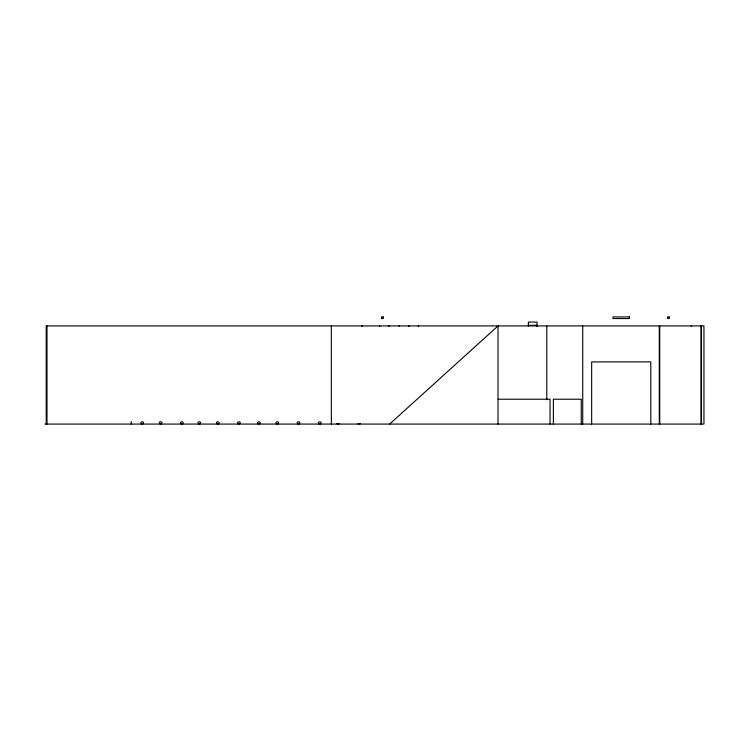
<?xml version="1.0" encoding="UTF-8"?>
<svg xmlns="http://www.w3.org/2000/svg" width="741" height="741" viewBox="0 0 741 741"><rect width="100%" height="100%" fill="white"/><g stroke="black" fill="none" stroke-linecap="round" stroke-linejoin="round"><path stroke-width="1.11" d="M339.313 423.565L338.554 424.074M360.506 423.481L359.718 424.074M388.71 326.429L389.22 325.92M408.347 326.429L408.856 325.92L409.365 326.429M418.156 326.429L418.674 325.92M700.477 326.429L700.986 325.92L700.986 424.074M389.664 424.074L498.017 325.92L498.017 424.074M199.866 424.074C203.275 421.259 195.355 420.869 198.875 424.074M218.28 424.074C221.67 421.296 213.797 420.897 217.289 424.074M239.454 424.074C242.844 421.268 234.953 420.869 238.463 424.074M299.003 424.074C302.374 421.314 294.501 420.888 298.012 424.074M142.661 424.074C146.283 421.018 138.159 421.101 141.744 424.074M161.084 424.074C164.706 421.008 156.573 421.101 160.167 424.074M182.249 424.074C185.88 421.018 177.747 421.101 181.332 424.074M259.341 424.074C262.916 421.12 254.811 421.045 258.424 424.074M277.755 424.074C281.348 421.083 273.272 421.092 276.847 424.074M320.131 424.074C323.724 421.092 315.62 421.083 319.214 424.074M528.379 325.299L537.021 325.299M498.017 399.214L550.035 399.214L550.035 424.074M44.831 424.074L703.95 424.074L703.95 325.92L46.22 325.92L46.22 424.074M358.801 424.074L358.042 423.565M337.563 424.074L336.849 423.481M361.682 325.92L362.497 326.429M691.177 325.92L691.686 326.429M399.038 325.92L399.547 326.429M379.411 325.92L379.92 326.429M701.477 325.92L701.477 424.074M659.749 325.92L659.749 424.074M659.286 325.92L659.286 424.074M650.811 424.074L650.811 361.914L591.661 361.914L591.661 424.074M582.722 325.92L582.722 424.074M581.259 424.074L581.259 399.214L553.379 399.214L553.379 424.074M546.793 325.92L546.793 399.825M537.021 326.494L537.021 322.103L528.379 322.103L528.379 326.494M331.347 325.92L331.347 424.074M131.305 421.527L131.305 424.074M46.989 325.92L46.989 424.074M383.199 316.926L381.559 316.926L381.559 318.556L383.199 318.556L383.199 316.926M629.378 316.926L613.02 316.926L613.02 318.556L629.378 318.556L629.378 316.926M669.234 316.926L667.595 316.926L667.595 318.556L669.234 318.556L669.234 316.926"/></g></svg>
